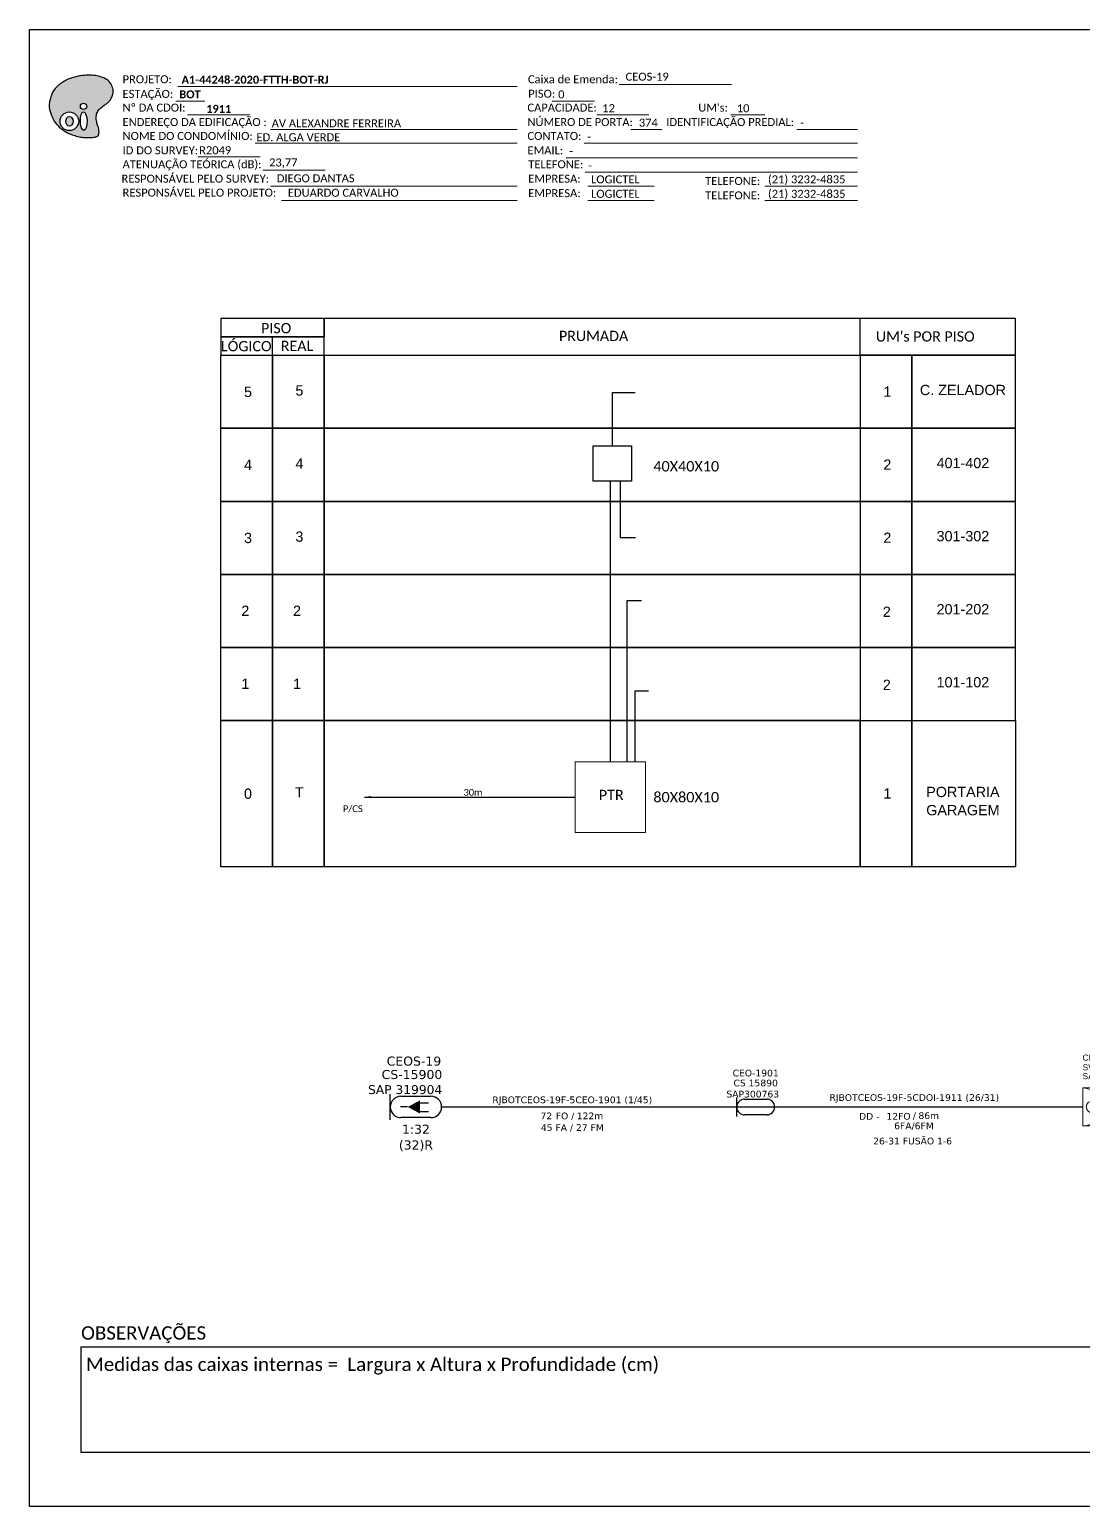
# Model space of a CAD drawing. Header units: millimetres. Extents: x 8980 to 9448, y -9966 to -9636.
# Drawn here: x 8979.5 to 9215.5, y -9966.5 to -9635.6 of the extents above; entities that cross this region are included whole.
import ezdxf
from ezdxf.enums import TextEntityAlignment as Align

# ---------------------------------------------------------------- set-up
doc = ezdxf.new("R2010")
doc.units = ezdxf.units.MM
for name, color, linetype, lineweight in [("20.0-LEGENDA DOS CDO'S", 1, 'Continuous', 0), ('20.1-CDO_INTERIOR', 1, 'Continuous', 0), ('40.1-ETIQUETAS', 1, 'Continuous', 20)]:
    doc.layers.add(name, color=color, linetype=linetype, lineweight=lineweight)
doc.layers.add('20.4-CEOS', color=1, linetype='Continuous')
doc.layers.add('INTERV', color=5, linetype='Continuous')
doc.layers.add('20.7-EXTRA', color=50, linetype='Continuous', plot=False)
doc.styles.add('ARIAL', font='arial.ttf')
doc.styles.add('siredit', font='verdana.ttf')
doc.styles.add('WMF-Calibri0', font='calibri.ttf')
doc.styles.add('WMF-Calibri1', font='calibrib.ttf')
doc.dimstyles.get("Standard").update_dxf_attribs({"dimtxt": 0.18, "dimasz": 0.18, "dimexe": 0.18, "dimexo": 0.0625, "dimgap": 0.09, "dimtad": 0, "dimtih": 1, "dimtoh": 1, "dimdec": 4, "dimzin": 0, "dimdsep": 46, "dimtxsty": 'Standard', "dimcen": 0.09, "dimadec": 0, "dimazin": 0, "dimtfac": 1, "dimtdec": 4, "dimtofl": 0, "dimtmove": 0, "dimatfit": 3, "dimfxl": 1, "dimtolj": 1, "dimtzin": 0, "dimarcsym": 0})

# ---------------------------------------------------------------- blocks, each defined once
blk = doc.blocks.new('A$C4360606C')
at = {"color": 0}
for points in [[(0, 4.11), (23.15, 4.11), (23.15, 8.22), (0, 8.22)], [(0, 0), (23.15, 0), (23.15, 4.11), (0, 4.11)]]:
    blk.add_lwpolyline(points, close=True, dxfattribs=at)
for points in [[(23.15, 0), (177.9, 0), (177.9, 8.22), (23.15, 8.22), (23.15, 8.22), (23.15, 4.11)], [(143.15, 0), (143.15, 8.22)], [(11.57, 0), (11.57, 4.11)]]:
    blk.add_lwpolyline(points)
at = {"color": 0, "style": 'WMF-Calibri0'}
for s, p in [('     PISO', (4.96, 4.92)), ('  LÓGICO', (-1.58, 0.89)), ('PRUMADA', (75.71, 3.18)), ("UM's POR PISO", (146.67, 3.06)), ('    REAL', (10.18, 0.95))]:
    blk.add_text(s, height=2.3, dxfattribs=at).set_placement(p)
blk = doc.blocks.new('CDO_INTERIOR_TROCA')
at = {"layer": '20.1-CDO_INTERIOR', "color": 0, "lineweight": 18}
blk.add_lwpolyline([(4.25, -4.25), (4.25, 4.25), (0, 4.25), (0, -4.25)], close=True, dxfattribs=at)
blk.add_circle((2.13, 0), 1.36, dxfattribs=at)
blk.add_arc((0, 0), 4.25, 270, 90, dxfattribs=at)
at = {"layer": "20.0-LEGENDA DOS CDO'S", "color": 0, "style": 'ARIAL'}
for tag, p in [('CDO_N', (-0.08, 10.38)), ('SPLITER_1', (24.48, 10.38)), ('SPLITER_2', (24.5, 8.68)), ('SAP_ANTIGO', (-0.08, 6.23)), ('SURVEY', (-0.08, 8.2)), ('/_SAP_NOVO', (12.37, 6.23)), ('SPLITER_3', (24.5, 7.04)), ('SPLITER_4', (24.5, 5.4)), ('SPLITER_5', (24.5, 3.75)), ('1:XX', (5.94, -2.22)), ('UMS', (5.94, -4.24))]:
    blk.add_attdef(tag, p, '', height=1.36, dxfattribs=at)
blk.add_attdef('FIBRAS_UTILIZADAS', text='', height=1.36, dxfattribs=at).set_placement((15.34, 10.38), align=Align.CENTER)
blk = doc.blocks.new('ETIQUETA_RS5F')
at = {"layer": '40.1-ETIQUETAS', "color": 0, "style": 'siredit'}
blk.add_text('/', height=1.5, dxfattribs=at).set_placement((1.55, -1.95), align=Align.MIDDLE_RIGHT)
for tag, p in [('ETIQUETA_R_PRIMARIA', (1.18, 4.1)), ('ETIQUETA_R_SECUNDARIA', (1.18, 2.1)), ('F_ATIVAS/F_MORTAS', (1.11, -4.24))]:
    blk.add_attdef(tag, text='', height=1.5, dxfattribs=at).set_placement(p, align=Align.MIDDLE_CENTER)
for tag, p in [('TIPO_CABO', (-6.62, -2.12)), ('CAP_CABO', (0.37, -2.09))]:
    blk.add_attdef(tag, text='', height=1.5, dxfattribs=at).set_placement(p, align=Align.MIDDLE_RIGHT)
blk.add_attdef('METROS', text='', height=1.5, dxfattribs=at).set_placement((2.11, -1.95), align=Align.MIDDLE_LEFT)
for tag, p in [('FUSÃO_1', (0.82, -8.39)), ('FUSÃO_2', (0.82, -10.6)), ('FUSÃO_3', (0.82, -12.93)), ('FUSÃO_4', (0.82, -15.14)), ('FUSÃO_5', (0.82, -17.16))]:
    blk.add_attdef(tag, text='', height=1.5, dxfattribs=at).set_placement(p, align=Align.CENTER)
blk = doc.blocks.new('CEOS_UN_SC')
at = {"layer": '20.4-CEOS', "color": 0}
for p, q in [((-9.11, 2.39), (-2.39, 2.39)), ((-2.39, -2.39), (-9.11, -2.39))]:
    blk.add_line(p, q, dxfattribs=at)
for points in [[(-11.5, -2.89), (-11.5, 2.89)], [(-7.6, 0), (-9.22, 0)], [(-4.96, 0.95), (-2.92, 0.95)], [(-4.96, -1.04), (-2.92, -1.04)]]:
    blk.add_lwpolyline(points, dxfattribs=at)
blk.add_lwpolyline([(-7.6, 0, 0, 2.95, 0), (-4.83, 0, 2.95, 2.95, 0)], format="xyseb", dxfattribs=at)
for centre, start, end in [((-9.11, 0), 90, 270), ((-2.39, 0), 270, 90)]:
    blk.add_arc(centre, 2.39, start, end, dxfattribs=at)
at = {"layer": '20.4-CEOS', "color": 7, "style": 'siredit'}
for tag, height, p in [('NOME?', 2.03, (-5.75, 10.27)), ('LOCAL?', 2.03, (-5.75, 7.27)), ('TIPO?', 2, (-8.17, 3.89))]:
    blk.add_attdef(tag, text='', height=height, dxfattribs=at).set_placement(p, align=Align.MIDDLE_CENTER)
for tag, p in [('RACIO_SPLITAGEM', (-5.75, -3.97)), ('FIBRAS_RESERVA', (-5.75, -7.51))]:
    blk.add_attdef(tag, text='', height=2.03, dxfattribs=at).set_placement(p, align=Align.TOP_CENTER)
blk = doc.blocks.new('OI')
h = blk.add_hatch(color=40)
edge = h.paths.add_edge_path()
edge.add_spline(control_points=[(4.35, -0.67), (3.92, -0.99), (3.26, -1.5), (2.81, -2.59), (2.9, -3.5), (3.06, -4.27), (3.31, -4.85), (3.37, -5.39), (3.4, -5.88), (3.2, -6.4), (2.54, -6.61), (1.65, -6.63), (0.55, -6.67), (-0.56, -6.42), (-1.61, -6.14), (-2.77, -5.61), (-3.92, -4.77), (-4.89, -3.7), (-5.34, -2.65), (-5.6, -1.94), (-5.85, -0.96), (-5.71, 0.47), (-5.1, 2.02), (-4.14, 3.02), (-3.3, 3.61), (-2.37, 4.16), (-1.36, 4.44), (-0.56, 4.7), (0.79, 4.85), (2.24, 4.97), (3.79, 4.57), (4.67, 4.21), (5.44, 3.65), (5.76, 2.99), (6.03, 2.21), (6.01, 1.46), (5.72, 0.64), (5.31, 0.08), (4.88, -0.38), (4.51, -0.55), (4.35, -0.67)], knot_values=[0, 0, 0, 0, 1.60434, 2.417191, 3.427595, 4.282808, 4.776746, 5.304182, 5.888771, 6.258406, 6.858137, 7.79129, 8.986195, 10.124242, 11.187857, 12.242908, 13.953784, 15.414161, 16.515391, 17.349188, 17.675853, 19.552021, 21.515531, 22.568638, 23.63245, 24.621084, 25.782718, 26.745347, 27.142653, 29.870543, 31.004649, 31.921532, 32.709589, 33.801391, 34.042471, 35.192333, 35.971461, 36.628871, 37.254359, 37.836911, 37.836911, 37.836911, 37.836911], degree=3, periodic=0)
h.paths.add_polyline_path([(1.13, -0.87, -1), (-0.04, -0.87, -1)], flags=16)
edge = h.paths.add_edge_path(flags=16)
edge.add_ellipse((0.56, -3.59), major_axis=(-0.02, 1.71), ratio=0.361305, start_angle=0, end_angle=360)
h.paths.add_polyline_path([(-0.36, -3.62, -1), (-3.8, -3.62, -1)], flags=16)
edge = h.paths.add_edge_path(flags=0)
edge.add_ellipse((-2.08, -3.62), major_axis=(0, 0.885), ratio=0.758294, start_angle=0, end_angle=360)
at = {"color": 40}
for centre, radius in [((-2.08, -3.62), 1.72), ((0.54, -0.87), 0.587)]:
    blk.add_circle(centre, radius, dxfattribs=at)
blk.add_ellipse((0.56, -3.59), major_axis=(-0.02, 1.71), ratio=0.361305, dxfattribs=at)
blk.add_ellipse((-2.08, -3.62), major_axis=(0, 0.885), ratio=0.758294, start_param=-3.141592653589792, end_param=3.141592653589792, dxfattribs=at)
at = {"color": 40, "start_tangent": (-0.800898, -0.598801), "end_tangent": (-0.800898, -0.598801)}
blk.add_spline([(4.35, -0.67), (3.2, -1.78), (2.9, -2.54), (2.92, -3.55), (3.12, -4.38), (3.28, -4.85), (3.37, -5.37), (3.35, -5.95), (3.2, -6.29), (2.66, -6.55), (1.73, -6.63), (0.54, -6.62), (-0.58, -6.41), (-1.6, -6.11), (-2.56, -5.67), (-3.95, -4.67), (-4.89, -3.56), (-5.37, -2.56), (-5.64, -1.78), (-5.72, -1.46), (-5.63, 0.42), (-4.84, 2.22), (-4.13, 2.99), (-3.27, 3.62), (-2.4, 4.09), (-1.3, 4.47), (-0.37, 4.72), (0.02, 4.77), (2.75, 4.8), (3.85, 4.53), (4.69, 4.16), (5.31, 3.68), (5.85, 2.73), (5.93, 2.5), (5.94, 1.35), (5.67, 0.62), (5.29, 0.08), (4.84, -0.36), (4.35, -0.67)], degree=3, dxfattribs=at)
blk = doc.blocks.new('CARIMBO')
at = {"color": 7, "lineweight": 0}
for points in [[(134.48, -16.3), (159.61, -16.3)], [(35.66, -16.79), (111.64, -16.79)], [(35.15, -20.06), (41.7, -20.06)], [(37.81, -23.14), (51.75, -23.14)], [(119.43, -20.02), (128.92, -20.02)], [(129.48, -23.14), (141.1, -23.14)], [(159.42, -23.14), (167.09, -23.14)], [(56.38, -26.37), (111.64, -26.37)], [(137.07, -26.37), (144.01, -26.37)], [(174.24, -26.37), (187.8, -26.37)], [(52.97, -29.48), (111.64, -29.48)], [(126.6, -29.48), (187.83, -29.48)], [(40.13, -32.55), (54.07, -32.55)], [(122.56, -32.72), (187.83, -32.72)], [(54.67, -35.52), (68.61, -35.52)], [(126.84, -35.96), (187.83, -35.96)], [(56.38, -39.07), (111.64, -39.07)], [(127.45, -39.07), (142.25, -39.07)], [(167.06, -39.07), (187.83, -39.07)], [(58.87, -42.31), (111.64, -42.31)], [(127.45, -42.31), (142.25, -42.31)], [(167.06, -42.31), (187.83, -42.31)]]:
    blk.add_lwpolyline(points, dxfattribs=at)
at = {"color": 7, "xscale": 1.213923925163967, "yscale": 1.213923925163967, "zscale": 1.213923925163967, "rotation": 0.1532896023949059}
blk.add_blockref('OI', (13.86, -20.16), dxfattribs=at)
at = {"color": 7, "lineweight": 0, "style": 'WMF-Calibri0'}
for s, height, p in [('PROJETO:', 1.793, (23.26, -16.04)), ('Caixa de Emenda:', 1.7927, (114.02, -16.04)), ('ESTAÇÃO:', 1.793, (23.26, -19.32)), ('PISO:', 1.793, (114.09, -19.28)), ('Nº DA CDOI:', 1.7927, (23.26, -22.39)), ('CAPACIDADE:', 1.7927, (113.91, -22.39)), ("UM's:", 1.793, (152.15, -22.39)), ('ENDEREÇO DA EDIFICAÇÃO :', 1.7927, (23.26, -25.63)), ('NOME DO CONDOMÍNIO:', 1.7927, (23.26, -28.74)), ('NÚMERO DE PORTA:', 1.7927, (113.91, -25.63)), ('IDENTIFICAÇÃO PREDIAL:', 1.7927, (144.99, -25.63)), ('CONTATO:', 1.793, (113.91, -28.74)), ('ATENUAÇÃO TEÓRICA (dB):', 1.7927, (23.26, -35.09)), ('ID DO SURVEY:', 1.7927, (23.26, -31.97)), ('EMAIL:', 1.793, (113.91, -31.97)), ('RESPONSÁVEL PELO SURVEY:', 1.7927, (23.02, -38.32)), ('TELEFONE:', 1.793, (114.09, -35.09)), ('RESPONSÁVEL PELO PROJETO:', 1.7927, (23.26, -41.44)), ('EMPRESA:', 1.793, (114.09, -38.32)), ('TELEFONE:', 1.793, (153.7, -38.83)), ('EMPRESA:', 1.793, (114.09, -41.56)), ('TELEFONE:', 1.793, (153.7, -42.06))]:
    blk.add_text(s, height=height, dxfattribs=at).set_placement(p)
at = {"color": 7, "lineweight": 0, "flags": 8}
for tag, p, style in [('PROJ', (36.46, -16.13), 'WMF-Calibri1'), ('CEOS-XX', (135.87, -15.46), 'WMF-Calibri0'), ('EST', (35.94, -19.41), 'WMF-Calibri1'), ('PISO_PTR', (120.78, -19.42), 'WMF-Calibri0'), ('CAPAC.', (130.66, -22.52), 'WMF-Calibri0'), ("UC'S", (160.78, -22.54), 'WMF-Calibri0'), ('LOGRADOURO', (56.65, -25.91), 'WMF-Calibri0'), ('N°', (138.85, -25.77), 'WMF-Calibri0'), ('N°PREDIO', (174.94, -25.77), 'WMF-Calibri0'), ('NOME_DO_COND.', (53.23, -29.02), 'WMF-Calibri0'), ('NOME_DO_CONTATO', (127.3, -28.89), 'WMF-Calibri0'), ('_ID_', (40.39, -31.94), 'WMF-Calibri0'), ('O_POTEN', (56.06, -34.68), 'WMF-Calibri0'), ('EMAIL', (123.26, -32.12), 'WMF-Calibri0'), ('TELEFONE', (127.55, -35.36), 'WMF-Calibri0'), ('RES_SURVEY', (57.78, -38.23), 'WMF-Calibri0'), ('RES_PROJ', (60.27, -41.47), 'WMF-Calibri0'), ('EMP_RESP_SURVEY', (128.16, -38.47), 'WMF-Calibri0'), ('CONT_RESP_SURVEY', (167.76, -38.47), 'WMF-Calibri0'), ('EMP_RESP_PROJ', (128.16, -41.71), 'WMF-Calibri0'), ('CONT_RESP_PROJ', (167.76, -41.71), 'WMF-Calibri0')]:
    blk.add_attdef(tag, p, '', height=1.79, dxfattribs=dict(at, style=style))
at = {"color": 7, "lineweight": 0, "style": 'WMF-Calibri1', "flags": 8}
blk.add_attdef("N° CDO'S", text='', height=1.79, dxfattribs=at).set_placement((44.78, -22.68), align=Align.CENTER)

msp = doc.modelspace()

# ---------------------------------------------------------------- linework, layer by layer
for points in [[(8979.52, -9635.55), (9448.05, -9635.55), (9448.05, -9966.47), (8979.52, -9966.47)], [(9022.38, -9708.53), (9033.95, -9708.53), (9033.95, -9724.9), (9022.38, -9724.9)], [(9033.95, -9708.53), (9045.52, -9708.53), (9045.52, -9724.9), (9033.95, -9724.9)], [(9045.52, -9708.53), (9165.52, -9708.53), (9165.52, -9724.9), (9045.52, -9724.9)], [(9177.09, -9708.53), (9165.52, -9708.53), (9165.52, -9724.9), (9177.09, -9724.9)], [(9200.24, -9708.53), (9177.09, -9708.53), (9177.09, -9724.9), (9200.24, -9724.9)], [(9022.38, -9724.9), (9033.95, -9724.9), (9033.95, -9741.27), (9022.38, -9741.27)], [(9033.95, -9724.9), (9045.52, -9724.9), (9045.52, -9741.27), (9033.95, -9741.27)], [(9045.52, -9724.9), (9165.52, -9724.9), (9165.52, -9741.27), (9045.52, -9741.27)], [(9177.09, -9724.9), (9165.52, -9724.9), (9165.52, -9741.27), (9177.09, -9741.27)], [(9200.24, -9724.9), (9177.09, -9724.9), (9177.09, -9741.27), (9200.24, -9741.27)], [(9022.38, -9741.27), (9033.95, -9741.27), (9033.95, -9757.65), (9022.38, -9757.65)], [(9033.95, -9741.27), (9045.52, -9741.27), (9045.52, -9757.65), (9033.95, -9757.65)], [(9045.52, -9741.27), (9165.52, -9741.27), (9165.52, -9757.65), (9045.52, -9757.65)], [(9177.09, -9741.27), (9165.52, -9741.27), (9165.52, -9757.65), (9177.09, -9757.65)], [(9200.24, -9741.27), (9177.09, -9741.27), (9177.09, -9757.65), (9200.24, -9757.65)], [(9022.38, -9757.65), (9033.95, -9757.65), (9033.95, -9774.02), (9022.38, -9774.02)], [(9033.95, -9757.65), (9045.52, -9757.65), (9045.52, -9774.02), (9033.95, -9774.02)], [(9045.52, -9757.65), (9165.52, -9757.65), (9165.52, -9774.02), (9045.52, -9774.02)], [(9177.09, -9757.65), (9165.52, -9757.65), (9165.52, -9774.02), (9177.09, -9774.02)], [(9200.24, -9757.65), (9177.09, -9757.65), (9177.09, -9774.02), (9200.24, -9774.02)], [(9022.38, -9774.02), (9033.95, -9774.02), (9033.95, -9790.39), (9022.38, -9790.39)], [(9033.95, -9774.02), (9045.52, -9774.02), (9045.52, -9790.39), (9033.95, -9790.39)], [(9045.52, -9774.02), (9165.52, -9774.02), (9165.52, -9790.39), (9045.52, -9790.39)], [(9177.09, -9774.02), (9165.52, -9774.02), (9165.52, -9790.39), (9177.09, -9790.39)], [(9200.24, -9774.02), (9177.09, -9774.02), (9177.09, -9790.39), (9200.24, -9790.39)], [(9022.38, -9790.39), (9033.95, -9790.39), (9033.95, -9823.13), (9022.38, -9823.13)], [(9033.95, -9790.39), (9045.52, -9790.39), (9045.52, -9823.13), (9033.95, -9823.13)], [(9045.52, -9790.39), (9165.52, -9790.39), (9165.52, -9823.13), (9045.52, -9823.13)], [(9165.52, -9790.39), (9177.09, -9790.39), (9177.09, -9823.13), (9165.52, -9823.13)], [(9177.09, -9790.39), (9200.24, -9790.39), (9200.24, -9823.13), (9177.09, -9823.13)]]:
    msp.add_lwpolyline(points, close=True)
at = {"color": 1}
for points in [[(9110.03, -9728.81), (9110.03, -9716.85), (9115.09, -9716.85)], [(9109.56, -9799.63), (9109.56, -9736.73)], [(9111.78, -9736.73), (9111.78, -9749.35), (9115.2, -9749.35)], [(9113.3, -9799.63), (9113.3, -9763.52), (9116.57, -9763.52)], [(9115.09, -9799.63), (9115.09, -9783.74), (9118.1, -9783.74)]]:
    msp.add_lwpolyline(points, dxfattribs=at)
at = {"color": 0, "lineweight": 0}
msp.add_lwpolyline([(9101.66, -9799.63), (9117.46, -9799.63), (9117.46, -9815.44), (9101.66, -9815.44)], close=True, dxfattribs=at)
at = {"color": 0}
msp.add_lwpolyline([(8991.08, -9930.72), (9269.33, -9930.72), (9269.33, -9954.42), (8991.08, -9954.42)], close=True, dxfattribs=at)
at = {"layer": '20.7-EXTRA', "color": 7, "true_color": 0xffffff}
msp.add_lwpolyline([(9105.74, -9728.81), (9114.32, -9728.81), (9114.32, -9736.73), (9105.74, -9736.73)], close=True, dxfattribs=at)
at = {"layer": 'INTERV', "color": 1, "ltscale": 50}
for p, q in [((9139.62, -9875.19), (9144.58, -9875.19)), ((9144.58, -9878.73), (9139.62, -9878.73))]:
    msp.add_line(p, q, dxfattribs=at)
for points in [[(9071.78, -9876.96), (9215.36, -9876.96)], [(9137.85, -9879.09), (9137.85, -9874.83)]]:
    msp.add_lwpolyline(points, dxfattribs=at)
for centre, start, end in [((9139.62, -9876.96), 90, 270), ((9144.58, -9876.96), 270, 90)]:
    msp.add_arc(centre, 1.77, start, end, dxfattribs=at)

# ---------------------------------------------------------------- block references
ref = msp.add_blockref('CARIMBO', (8977.09, -9631.55))
ref.add_attrib('PROJ', 'A1-44248-2020-FTTH-BOT-RJ', (9013.55, -9647.69), dxfattribs={"color": 7, "lineweight": 0, "height": 1.7927, "style": 'WMF-Calibri1'})
ref.add_attrib('EST', 'BOT', (9013.04, -9650.97), dxfattribs={"color": 7, "lineweight": 0, "height": 1.793, "style": 'WMF-Calibri1'})
ref.add_attrib("N° CDO'S", '1911', dxfattribs={"color": 7, "lineweight": 0, "height": 1.793, "style": 'WMF-Calibri1'}).set_placement((9021.88, -9654.23), align=Align.CENTER)
ref.add_attrib('LOGRADOURO', 'AV ALEXANDRE FERREIRA', (9033.74, -9657.46), dxfattribs={"color": 7, "lineweight": 0, "height": 1.7927, "style": 'WMF-Calibri0'})
ref.add_attrib('NOME_DO_COND.', 'ED. ALGA VERDE', (9030.33, -9660.58), dxfattribs={"color": 7, "lineweight": 0, "height": 1.7927, "style": 'WMF-Calibri0'})
ref.add_attrib('_ID_', 'R2049', (9017.49, -9663.49), dxfattribs={"color": 7, "lineweight": 0, "height": 1.793, "style": 'WMF-Calibri0'})
ref.add_attrib('O_POTEN', '23,77', (9033.16, -9666.23), dxfattribs={"color": 7, "lineweight": 0, "height": 1.793, "style": 'WMF-Calibri0'})
ref.add_attrib('RES_SURVEY', 'DIEGO DANTAS', (9034.87, -9669.78), dxfattribs={"color": 7, "lineweight": 0, "height": 1.7927, "style": 'WMF-Calibri0'})
ref.add_attrib('RES_PROJ', 'EDUARDO CARVALHO', (9037.36, -9673.02), dxfattribs={"color": 7, "lineweight": 0, "height": 1.7927, "style": 'WMF-Calibri0'})
ref.add_attrib('CEOS-XX', 'CEOS-19', (9112.97, -9647.01), dxfattribs={"color": 7, "lineweight": 0, "height": 1.793, "style": 'WMF-Calibri0'})
ref.add_attrib('CAPAC.', '12', (9107.75, -9654.07), dxfattribs={"color": 7, "lineweight": 0, "height": 1.793, "style": 'WMF-Calibri0'})
ref.add_attrib("UC'S", '10', (9137.87, -9654.09), dxfattribs={"color": 7, "lineweight": 0, "height": 1.793, "style": 'WMF-Calibri0'})
ref.add_attrib('PISO_PTR', '0', (9097.88, -9650.98), dxfattribs={"color": 7, "lineweight": 0, "height": 1.79, "style": 'WMF-Calibri0'})
ref.add_attrib('N°', '374', (9115.94, -9657.32), dxfattribs={"color": 7, "lineweight": 0, "height": 1.793, "style": 'WMF-Calibri0'})
ref.add_attrib('N°PREDIO', '-', (9152.04, -9657.32), dxfattribs={"color": 7, "lineweight": 0, "height": 1.79, "style": 'WMF-Calibri0'})
ref.add_attrib('NOME_DO_CONTATO', '-', (9104.39, -9660.44), dxfattribs={"color": 7, "lineweight": 0, "height": 1.79, "style": 'WMF-Calibri0'})
ref.add_attrib('EMAIL', '-', (9100.35, -9663.67), dxfattribs={"color": 7, "lineweight": 0, "height": 1.79, "style": 'WMF-Calibri0'})
ref.add_attrib('TELEFONE', '-', (9104.64, -9666.91), dxfattribs={"color": 7, "lineweight": 0, "height": 1.79, "style": 'WMF-Calibri0'})
ref.add_attrib('EMP_RESP_SURVEY', 'LOGICTEL', (9105.25, -9670.02), dxfattribs={"color": 7, "lineweight": 0, "height": 1.793, "style": 'WMF-Calibri0'})
ref.add_attrib('EMP_RESP_PROJ', 'LOGICTEL', (9105.25, -9673.26), dxfattribs={"color": 7, "lineweight": 0, "height": 1.793, "style": 'WMF-Calibri0'})
ref.add_attrib('CONT_RESP_SURVEY', '(21) 3232-4835', (9144.85, -9670.02), dxfattribs={"color": 7, "lineweight": 0, "height": 1.7927, "style": 'WMF-Calibri0'})
ref.add_attrib('CONT_RESP_PROJ', '(21) 3232-4835', (9144.85, -9673.26), dxfattribs={"color": 7, "lineweight": 0, "height": 1.7927, "style": 'WMF-Calibri0'})
msp.add_blockref('A$C4360606C', (9022.34, -9708.53))
msp.add_blockref('CEOS_UN_SC', (9071.78, -9876.96), dxfattribs=at).add_auto_attribs({'NOME?': 'CEOS-19 ', 'LOCAL?': 'CS-15900  ', 'TIPO?': 'SAP 319904', 'RACIO_SPLITAGEM': '1:32', 'FIBRAS_RESERVA': '(32)R'})
ref = msp.add_blockref('CDO_INTERIOR_TROCA', (9215.36, -9876.96), dxfattribs=at)
ref.add_attrib('CDO_N', 'CDOI-1911', (9215.28, -9866.58), dxfattribs={"layer": "20.0-LEGENDA DOS CDO'S", "color": 0, "height": 1.36, "style": 'ARIAL'})
ref.add_attrib('FIBRAS_UTILIZADAS', '(/5)', dxfattribs={"layer": "20.0-LEGENDA DOS CDO'S", "color": 0, "height": 1.36, "style": 'ARIAL'}).set_placement((9230.7, -9866.58), align=Align.CENTER)
ref.add_attrib('SURVEY', 'SV-R2049', (9215.29, -9868.76), dxfattribs={"layer": "20.0-LEGENDA DOS CDO'S", "color": 0, "height": 1.36, "style": 'ARIAL'})
ref.add_attrib('SAP_ANTIGO', 'SAP', (9215.28, -9870.73), dxfattribs={"layer": "20.0-LEGENDA DOS CDO'S", "color": 0, "height": 1.36, "style": 'ARIAL'})
ref.add_attrib('1:XX', '1:32', (9221.31, -9879.17), dxfattribs={"layer": "20.0-LEGENDA DOS CDO'S", "color": 0, "height": 1.36, "style": 'ARIAL'})
ref.add_attrib('UMS', '9 UMs', (9221.31, -9881.2), dxfattribs={"layer": "20.0-LEGENDA DOS CDO'S", "color": 0, "height": 1.36, "style": 'ARIAL'})
ref.add_attrib('SPLITER_1', 'S32_1_S_18/19', (9239.85, -9866.58), dxfattribs={"layer": "20.0-LEGENDA DOS CDO'S", "color": 0, "height": 1.3603, "style": 'ARIAL'})
ref.add_attrib('SPLITER_2', 'S32_2_S_18/18', (9239.86, -9868.28), dxfattribs={"layer": "20.0-LEGENDA DOS CDO'S", "color": 0, "height": 1.3603, "style": 'ARIAL'})
ref.add_attrib('SPLITER_3', 'S32_3_S_18/18', (9239.86, -9869.92), dxfattribs={"layer": "20.0-LEGENDA DOS CDO'S", "color": 0, "height": 1.3603, "style": 'ARIAL'})
ref.add_attrib('SPLITER_4', 'S32_4_S_18/18', (9239.86, -9871.56), dxfattribs={"layer": "20.0-LEGENDA DOS CDO'S", "color": 0, "height": 1.3603, "style": 'ARIAL'})
ref.add_attrib('SPLITER_5', 'S8_1_S_5/5', (9239.86, -9873.2), dxfattribs={"layer": "20.0-LEGENDA DOS CDO'S", "color": 0, "height": 1.36, "style": 'ARIAL'})
ref = msp.add_blockref('ETIQUETA_RS5F', (9176.43, -9876.96), dxfattribs=at)
ref.add_attrib('ETIQUETA_R_SECUNDARIA', 'RJBOTCEOS-19F-5CDOI-1911 (26/31)', dxfattribs={"layer": '40.1-ETIQUETAS', "color": 0, "height": 1.5, "style": 'siredit'}).set_placement((9177.61, -9874.85), align=Align.MIDDLE_CENTER)
ref.add_attrib('TIPO_CABO', 'DD -', dxfattribs={"layer": '40.1-ETIQUETAS', "color": 0, "height": 1.5, "style": 'siredit'}).set_placement((9169.81, -9879.07), align=Align.MIDDLE_RIGHT)
ref.add_attrib('CAP_CABO', '12FO', dxfattribs={"layer": '40.1-ETIQUETAS', "color": 0, "height": 1.5, "style": 'siredit'}).set_placement((9176.79, -9879.05), align=Align.MIDDLE_RIGHT)
ref.add_attrib('METROS', '86m', dxfattribs={"layer": '40.1-ETIQUETAS', "color": 0, "height": 1.5, "style": 'siredit'}).set_placement((9178.54, -9878.91), align=Align.MIDDLE_LEFT)
ref.add_attrib('F_ATIVAS/F_MORTAS', '6FA/6FM', dxfattribs={"layer": '40.1-ETIQUETAS', "color": 0, "height": 1.5, "style": 'siredit'}).set_placement((9177.54, -9881.2), align=Align.MIDDLE_CENTER)
ref.add_attrib('FUSÃO_1', '26-31 FUSÃO 1-6', dxfattribs={"layer": '40.1-ETIQUETAS', "color": 0, "height": 1.5, "style": 'siredit'}).set_placement((9177.24, -9885.35), align=Align.CENTER)

# ---------------------------------------------------------------- texts
at = {"style": 'ARIAL'}
for s, p in [('5', (9028.43, -9716.73)), ('5', (9039.95, -9716.43)), ('1', (9171.58, -9716.67)), ('C. ZELADOR', (9188.5, -9716.31)), ('4', (9028.43, -9733.1)), ('4', (9039.95, -9732.8)), ('2', (9171.58, -9733.04)), ('401-402', (9188.5, -9732.68)), ('3', (9028.43, -9749.47)), ('3', (9039.95, -9749.17)), ('2', (9171.58, -9749.41)), ('301-302', (9188.5, -9749.06)), ('2', (9027.84, -9765.78)), ('2', (9039.41, -9765.78)), ('2', (9171.46, -9766.01)), ('201-202', (9188.5, -9765.43)), ('1', (9027.84, -9782.15)), ('1', (9039.41, -9782.15)), ('2', (9171.46, -9782.38)), ('101-102', (9188.5, -9781.8)), ('0', (9028.43, -9806.77)), ('T', (9039.95, -9806.47)), ('1', (9171.58, -9806.72)), ('PORTARIA', (9188.5, -9806.38)), ('GARAGEM', (9188.5, -9810.45))]:
    msp.add_text(s, height=2.3, dxfattribs=at).set_placement(p, align=Align.MIDDLE_CENTER)
at = {"style": 'WMF-Calibri0'}
for s, height, p in [('40X40X10', 2.317, (9119.19, -9734.57)), ('PTR', 2.317, (9106.97, -9808.22)), ('80X80X10', 2.317, (9119.19, -9808.7)), ('OBSERVAÇÕES', 3, (8991.06, -9929.1))]:
    msp.add_text(s, height=height, dxfattribs=at).set_placement(p)
at = {"color": 0, "lineweight": 0, "style": 'WMF-Calibri0'}
for s, p in [('30m', (9076.68, -9807.22)), ('P/CS', (9049.68, -9810.88))]:
    msp.add_text(s, height=1.5, dxfattribs=at).set_placement(p)
at = {"insert": (8992.15, -9933.12), "char_height": 3, "width": 277.1819, "attachment_point": 1, "style": 'WMF-Calibri0'}
msp.add_mtext('Medidas das caixas internas =  Largura x Altura x Profundidade (cm)', dxfattribs=at)
at = {"layer": 'INTERV', "color": 1, "ltscale": 50, "style": 'siredit'}
for s, p in [('CEO-1901', (9142.1, -9869.37)), ('CS 15890', (9142.1, -9871.59)), ('SAP300763  ', (9142.1, -9874.08)), ('45 FA / 27 FM', (9101.04, -9881.58))]:
    msp.add_text(s, height=1.5, dxfattribs=at).set_placement(p, align=Align.MIDDLE_CENTER)
for s, p in [('72', (9096.54, -9878.96)), ('FO /', (9101.48, -9878.96))]:
    msp.add_text(s, height=1.5, dxfattribs=at).set_placement(p, align=Align.MIDDLE_RIGHT)
msp.add_text('122m', height=1.5, dxfattribs=at).set_placement((9102.04, -9878.96), align=Align.MIDDLE_LEFT)
at = {"layer": 'INTERV', "color": 1, "ltscale": 50, "insert": (9101.04, -9875.57), "char_height": 1.5, "attachment_point": 5, "style": 'siredit'}
msp.add_mtext('\\A1;RJBOTCEOS-19F-5CEO-1901 (1/45)', dxfattribs=at)

# ---------------------------------------------------------------- leaders
at = {"color": 1}
msp.add_leader([(9054.5, -9807.54), (9101.65, -9807.54), (9101.66, -9807.54)], dimstyle='Standard', override={"dimasz": 1.5}, dxfattribs=at)

doc.saveas('drawing.dxf')
